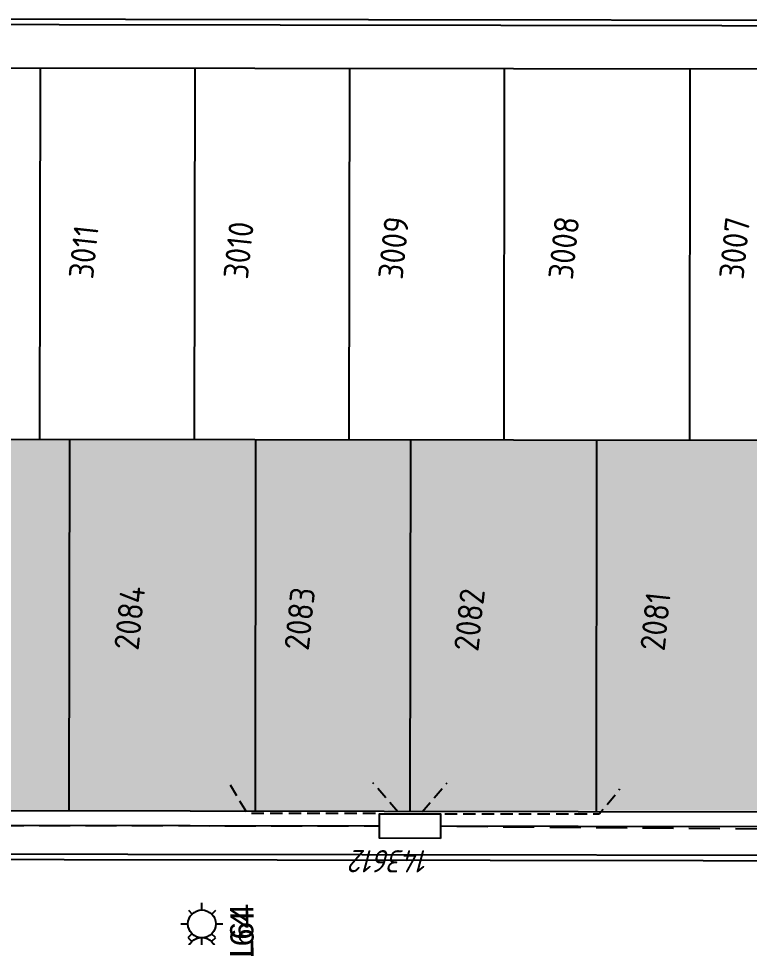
# Model space of a CAD drawing. Extents: x 294483 to 298631, y 6233899 to 6239242.
# Drawn here: x 296429.7 to 296488.8, y 6236632.6 to 6236706.9 of the extents above; entities that cross this region are included whole.
import ezdxf
from ezdxf.enums import TextEntityAlignment as Align

# ---------------------------------------------------------------- set-up
doc = ezdxf.new("R2010")
doc.units = 0
doc.linetypes.add('DASHED', pattern=[0.75, 0.5, -0.25])
doc.linetypes.add('Trench-Service', pattern=[1.5, 1, -0.5])
doc.layers.add('Cadastre Land Parcels_SP_EXT', color=9, linetype='Continuous', lineweight=5)
for name, color, linetype in [('Equip_SP_SL_NEW', 2, 'Continuous'), ('Mains_LV_NEW_T84', 2, 'Continuous'), ('Notes', 7, 'Continuous'), ('Notes_SL_MISC', 7, 'Continuous'), ('Services_SP_NEW_UG', 2, 'Trench-Service'), ('SupportsOH_SP_TR_HV_LV_SL_EXT', 7, 'Continuous'), ('SupportsUG_SP_LV_NEW', 2, 'Continuous'), ('Trench_SP_NEW', 2, 'Continuous')]:
    doc.layers.add(name, color=color, linetype=linetype)
doc.styles.add('ieISOCP', font='isocp.shx')
doc.styles.add('SL_LABEL', font='arial.ttf')
doc.styles.get("Standard").update_dxf_attribs({"font": 'isocp.shx'})
doc.linetypes.add('Cable New UG', pattern='A,7,-0.25,["x",Standard,S=2,R=0,X=0.2,Y=-0.8],-2.1', length=9.35)

# ---------------------------------------------------------------- blocks, each defined once
blk = doc.blocks.new('PILLAR_NEW')
for tag, height, flags, p in [('ASSET_NUM', 2.5, 8, (2, 4)), ('STREET_CODE', 0.2, 9, (1.5, 2)), ('OWNED_BY', 0.2, 9, (1.5, 1.8)), ('OPERATED_BY', 0.2, 9, (1.5, 1.6))]:
    blk.add_attdef(tag, text='', height=height, dxfattribs=dict(flags=flags)).set_placement(p, align=Align.MIDDLE_LEFT)
blk.add_wipeout([(-2.475, 0.99), (2.475, 0.99), (2.475, -0.99), (-2.475, -0.99)])
at = {"lineweight": -3}
blk.add_lwpolyline([(-2.475, 0.99), (2.475, 0.99), (2.475, -0.99), (-2.475, -0.99)], close=True, dxfattribs=at)
for tag, flags, p in [('MAINTAINED_BY', 9, (1.5, 1.4)), ('STATE', 9, (1.5, 1.2)), ('SUPPORT_TYPE', 9, (1.5, 1)), ('USAGE', 9, (1.5, 0.8)), ('SUBURB', 9, (1.5, 0.2)), ('STREETNAME', 9, (1.5, 0)), ('LEGEND', 9, (1.5, 0.6)), ('PARENT', 9, (1.5, 0.4)), ('Z', 1, (1.5, -0.6)), ('LOCATION', 9, (1.5, -0.2)), ('NOTES', 9, (1.5, -0.4))]:
    blk.add_attdef(tag, text='', height=0.2, dxfattribs=dict(flags=flags)).set_placement(p, align=Align.MIDDLE_LEFT)
blk = doc.blocks.new('*U29')
blk.add_line((0, 0), (0, 0))
for tag, p, flags in [('Z', (0, 0), 1), ('OPERATED_BY', (0, -9.607), 9)]:
    blk.add_attdef(tag, p, '', height=0.2, dxfattribs=dict(flags=flags))
at = {"style": 'SL_LABEL', "flags": 9}
blk.add_attdef('STREET_CODE', text='', height=0.2, dxfattribs=at).set_placement((0, -0.2), align=Align.MIDDLE_LEFT)
for tag, height, flags, p in [('CONSTRUCTED_VOLTAGE', 0.2, 9, (0, -0.4)), ('CONTROL_TYPE', 0.2, 9, (0, -0.6)), ('LANTERN_PURPOSE', 0.2, 9, (0, -0.8)), ('LANTERN_TYPE', 0.2, 9, (0, -1)), ('STATE', 0.2, 9, (0, -2)), ('NO_PHASES', 0.2, 9, (0, -1.2)), ('OPERATING_VOLTAGE', 0.2, 9, (0, -1.4)), ('ORIENTATION', 0.2, 9, (0, -1.6)), ('OWNED_BY', 0.2, 9, (0, -1.8)), ('LNUMBER', 2.5, 8, (1.2, -2.8)), ('USAGE', 0.2, 9, (0, -2.2)), ('CEXIST', 0.2, 9, (0, -2.4)), ('CNEW', 0.2, 9, (0, -2.6)), ('CNUMBER', 0.2, 9, (0, -2.8)), ('CREMOVE', 0.2, 9, (0, -3)), ('CREPLACE', 0.2, 9, (0, -3.2)), ('LKINGHEIGHT', 0.2, 9, (0, -3.4)), ('LBRACKET', 0.2, 9, (0, -3.6)), ('LBRACKETVOCAB', 0.2, 9, (0, -3.8)), ('LCATEGORY', 0.2, 9, (0, -4)), ('LCHARGE1', 0.2, 9, (0, -4.2)), ('LCHARGE1PERCENT', 0.2, 9, (0, -4.4)), ('LCHARGE2', 0.2, 9, (0, -4.6)), ('LCHARGE2PERCENT', 0.2, 9, (0, -4.8)), ('LCHARGE3', 0.2, 9, (0, -5)), ('LCHARGE3PERCENT', 0.2, 9, (0, -5.2)), ('LEXIST', 0.2, 9, (0, -5.4)), ('LLAMP', 0.2, 9, (0, -5.6)), ('LLAMPVOCAB', 0.2, 9, (0, -5.8)), ('LMAST', 0.2, 9, (0, -6)), ('LMASTVOCAB', 0.2, 9, (0, -6.2)), ('LNEW', 0.2, 9, (0, -6.4)), ('LANTNUMBER', 0.2, 9, (0, -6.6)), ('LOUTREACH', 0.2, 9, (0, -7)), ('LOUTREACHVOCAB', 0.2, 9, (0, -7.2)), ('LRATECODE', 0.2, 9, (0, -7.4)), ('LREMOVE', 0.2, 9, (0, -7.6)), ('LREPLACE', 0.2, 9, (0, -7.8)), ('LTYPE', 0.2, 9, (0, -8)), ('SUBURB', 0.2, 9, (0, -8.6)), ('STREETNAME', 0.2, 9, (0, -8.8)), ('LTYPEVOCAB', 0.2, 9, (0, -8.2)), ('LEGEND', 0.2, 9, (0, -8.4)), ('LOCATION', 0.2, 9, (0, -9)), ('NOTES', 0.2, 9, (0, -9.2)), ('MAINTAINED_BY', 0.2, 9, (0, -9.863))]:
    blk.add_attdef(tag, text='', height=height, dxfattribs=dict(flags=flags)).set_placement(p, align=Align.MIDDLE_LEFT)
at = {"color": 82, "lineweight": 25, "true_color": 0x23df20}
blk.add_wipeout([(0, 5.718), (-0.431, 5.655), (-0.855, 5.45), (-1.18, 5.144), (-1.354, 4.864), (-1.5, 4.218), (-1.332, 3.527), (-1.061, 3.157), (-0.611, 2.848), (0, 2.718), (0.665, 2.874), (1.06, 3.157), (1.353, 3.57), (1.5, 4.218), (1.393, 4.773), (1.06, 5.278), (0.638, 5.575)], dxfattribs=at)
for p, q in [((0, 5.718), (0, 6.468)), ((-1.459, 5.676), (-1.061, 5.278)), ((1.458, 5.676), (1.06, 5.278)), ((-2.25, 4.218), (-1.5, 4.218)), ((1.5, 4.218), (2.25, 4.218)), ((-1.459, 2.759), (-1.061, 3.157)), ((1.458, 2.759), (1.06, 3.157)), ((0, 0), (0, 2.721))]:
    blk.add_line(p, q)
blk.add_circle((0, 4.218), 1.5)
blk = doc.blocks.new('*U101')
blk.add_line((0, 0), (0, 0))
for tag, p, flags in [('Z', (0, 0), 1), ('OPERATED_BY', (0, -9.607), 9)]:
    blk.add_attdef(tag, p, '', height=0.2, dxfattribs=dict(flags=flags))
at = {"style": 'SL_LABEL', "flags": 9}
blk.add_attdef('STREET_CODE', text='', height=0.2, dxfattribs=at).set_placement((0, -0.2), align=Align.MIDDLE_LEFT)
for tag, height, flags, p in [('CONSTRUCTED_VOLTAGE', 0.2, 9, (0, -0.4)), ('CONTROL_TYPE', 0.2, 9, (0, -0.6)), ('LANTERN_PURPOSE', 0.2, 9, (0, -0.8)), ('LANTERN_TYPE', 0.2, 9, (0, -1)), ('STATE', 0.2, 9, (0, -2)), ('NO_PHASES', 0.2, 9, (0, -1.2)), ('OPERATING_VOLTAGE', 0.2, 9, (0, -1.4)), ('ORIENTATION', 0.2, 9, (0, -1.6)), ('OWNED_BY', 0.2, 9, (0, -1.8)), ('LNUMBER', 2.5, 8, (1.2, -2.8)), ('USAGE', 0.2, 9, (0, -2.2)), ('CEXIST', 0.2, 9, (0, -2.4)), ('CNEW', 0.2, 9, (0, -2.6)), ('CNUMBER', 0.2, 9, (0, -2.8)), ('CREMOVE', 0.2, 9, (0, -3)), ('CREPLACE', 0.2, 9, (0, -3.2)), ('LKINGHEIGHT', 0.2, 9, (0, -3.4)), ('LBRACKET', 0.2, 9, (0, -3.6)), ('LBRACKETVOCAB', 0.2, 9, (0, -3.8)), ('LCATEGORY', 0.2, 9, (0, -4)), ('LCHARGE1', 0.2, 9, (0, -4.2)), ('LCHARGE1PERCENT', 0.2, 9, (0, -4.4)), ('LCHARGE2', 0.2, 9, (0, -4.6)), ('LCHARGE2PERCENT', 0.2, 9, (0, -4.8)), ('LCHARGE3', 0.2, 9, (0, -5)), ('LCHARGE3PERCENT', 0.2, 9, (0, -5.2)), ('LEXIST', 0.2, 9, (0, -5.4)), ('LLAMP', 0.2, 9, (0, -5.6)), ('LLAMPVOCAB', 0.2, 9, (0, -5.8)), ('LMAST', 0.2, 9, (0, -6)), ('LMASTVOCAB', 0.2, 9, (0, -6.2)), ('LNEW', 0.2, 9, (0, -6.4)), ('LANTNUMBER', 0.2, 9, (0, -6.6)), ('LOUTREACH', 0.2, 9, (0, -7)), ('LOUTREACHVOCAB', 0.2, 9, (0, -7.2)), ('LRATECODE', 0.2, 9, (0, -7.4)), ('LREMOVE', 0.2, 9, (0, -7.6)), ('LREPLACE', 0.2, 9, (0, -7.8)), ('LTYPE', 0.2, 9, (0, -8)), ('SUBURB', 0.2, 9, (0, -8.6)), ('STREETNAME', 0.2, 9, (0, -8.8)), ('LTYPEVOCAB', 0.2, 9, (0, -8.2)), ('LEGEND', 0.2, 9, (0, -8.4)), ('LOCATION', 0.2, 9, (0, -9)), ('NOTES', 0.2, 9, (0, -9.2)), ('MAINTAINED_BY', 0.2, 9, (0, -9.863))]:
    blk.add_attdef(tag, text='', height=height, dxfattribs=dict(flags=flags)).set_placement(p, align=Align.MIDDLE_LEFT)
at = {"color": 82, "lineweight": 25, "true_color": 0x23df20}
blk.add_wipeout([(0, 5.718), (-0.431, 5.655), (-0.855, 5.45), (-1.18, 5.144), (-1.354, 4.864), (-1.5, 4.218), (-1.332, 3.527), (-1.061, 3.157), (-0.611, 2.848), (0, 2.718), (0.665, 2.874), (1.06, 3.157), (1.353, 3.57), (1.5, 4.218), (1.393, 4.773), (1.06, 5.278), (0.638, 5.575)], dxfattribs=at)
for p, q in [((0, 5.718), (0, 6.468)), ((-1.459, 5.676), (-1.061, 5.278)), ((1.458, 5.676), (1.06, 5.278)), ((-2.25, 4.218), (-1.5, 4.218)), ((1.5, 4.218), (2.25, 4.218)), ((-1.459, 2.759), (-1.061, 3.157)), ((1.458, 2.759), (1.06, 3.157)), ((0, 0), (0, 2.721))]:
    blk.add_line(p, q)
blk.add_circle((0, 4.218), 1.5)

msp = doc.modelspace()

# ---------------------------------------------------------------- hatches: boundary and pattern name
at = {"layer": 'Notes'}
h = msp.add_hatch(dxfattribs=at)
h.set_pattern_fill('DOTS', color=256)
h.paths.add_polyline_path([(296433.86749, 6236672.87481), (296403.95705, 6236672.91899), (296401.5409, 6236702.92259), (296380.67435, 6236702.95341), (296373.85123, 6236696.95764), (296373.66471, 6236672.89704), (296376.16201, 6236648.96002), (296382.81962, 6236642.95018), (296418.77319, 6236642.89707), (296569.9261, 6236642.87484), (296576.70064, 6236648.6638), (296578.96386, 6236672.66048)])
h.paths.add_polyline_path([(296424.62437, 6236655.66933), (296424.91239, 6236658.3336), (296423.61843, 6236658.47349), (296423.33041, 6236655.80921)], flags=16)

# ---------------------------------------------------------------- linework, layer by layer
at = {"layer": 'Cadastre Land Parcels_SP_EXT'}
for p, q in [((296575.75872, 6236702.66525), (296380.67435, 6236702.95341)), ((296431.45702, 6236672.87837), (296431.50133, 6236702.87834)), ((296443.95701, 6236672.8599), (296444.00132, 6236702.85987)), ((296456.45699, 6236672.84144), (296456.50131, 6236702.84141)), ((296468.95698, 6236672.82298), (296469.00129, 6236702.82294)), ((296483.95696, 6236672.80082), (296484.00128, 6236702.80079)), ((296578.96386, 6236672.66048), (296373.66481, 6236672.96374)), ((296433.82317, 6236642.87484), (296433.86749, 6236672.87481)), ((296448.87316, 6236642.85261), (296448.91747, 6236672.85258)), ((296461.37314, 6236642.83415), (296461.41746, 6236672.83411)), ((296476.42313, 6236642.81191), (296476.46744, 6236672.81188)), ((296382.81962, 6236642.95018), (296570.10904, 6236642.67353))]:
    msp.add_line(p, q, dxfattribs=at)
at = {"layer": 'Mains_LV_NEW_T84', "color": 170, "linetype": 'Cable New UG', "ltscale": 0.75}
msp.add_line((296380.56904, 6236641.7683), (296570.38799, 6236641.47312), dxfattribs=at)
at = {"layer": 'Notes'}
for p, q in [((296575.75872, 6236702.66525), (296380.67435, 6236702.95341)), ((296431.45702, 6236672.87837), (296431.50133, 6236702.87834)), ((296443.95701, 6236672.8599), (296444.00132, 6236702.85987)), ((296456.45699, 6236672.84144), (296456.50131, 6236702.84141)), ((296468.95698, 6236672.82298), (296469.00129, 6236702.82294)), ((296483.95696, 6236672.80082), (296484.00128, 6236702.80079)), ((296578.96386, 6236672.66048), (296373.66481, 6236672.96374)), ((296433.82317, 6236642.87484), (296433.86749, 6236672.87481)), ((296448.87316, 6236642.85261), (296448.91747, 6236672.85258)), ((296476.42313, 6236642.81191), (296476.46744, 6236672.81188))]:
    msp.add_line(p, q, dxfattribs=at)
at = {"layer": 'Notes', "color": 254, "true_color": 0xd1d1d1}
msp.add_lwpolyline([(296381.7306, 6236639.00177), (296571.11597, 6236638.72207, 0.38735648), (296580.53818, 6236647.28473), (296585.1589, 6236696.27797, 0.44159051), (296575.76461, 6236706.61528), (296379.46543, 6236706.90522, 0.37932916), (296370.07175, 6236698.60556, 0.00333761), (296369.51327, 6236693.78565, 0.05313534), (296369.4665, 6236675.14532), (296372.34529, 6236647.47391, 0.38374387)], format="xyb", close=True, dxfattribs=at)
at = {"layer": 'Notes', "color": 254, "true_color": 0xd1d1d1, "flags": 128}
msp.add_lwpolyline([(296381.73127, 6236639.45177), (296571.11664, 6236639.17207, 0.38735648), (296580.09017, 6236647.32699), (296584.71089, 6236696.32022, 0.44159051), (296575.76394, 6236706.16528), (296379.46477, 6236706.45523, 0.37932916), (296370.5184, 6236698.55078, 0.00333761), (296369.96062, 6236693.73684, 0.05313534), (296369.91409, 6236675.19189), (296372.79287, 6236647.52048, 0.38374387)], format="xyb", close=True, dxfattribs=at)
at = {"layer": 'Services_SP_NEW_UG', "flags": 128}
for points in [[(296461.36074, 6236641.63416), (296458.8872, 6236642.62782), (296458.88722, 6236642.63782), (296448.2201, 6236642.65357), (296446.70523, 6236645.16222)], [(296461.36074, 6236641.63416), (296458.36591, 6236645.13859)], [(296461.36074, 6236641.63416), (296464.3659, 6236645.12973)], [(296461.36074, 6236641.63416), (296463.8372, 6236642.62051), (296463.83721, 6236642.63051), (296476.65344, 6236642.61157), (296478.32514, 6236644.63921)]]:
    msp.add_lwpolyline(points, dxfattribs=at)
at = {"layer": 'Trench_SP_NEW', "color": 160, "linetype": 'DASHED', "ltscale": 5, "flags": 128}
msp.add_lwpolyline([(296382.65063, 6236641.46341), (296406.3608, 6236641.7154), (296461.3395, 6236641.64269), (296506.36871, 6236641.28268), (296518.93403, 6236641.55313), (296570.06606, 6236641.18813)], dxfattribs=at)

# ---------------------------------------------------------------- block references
at = {"layer": 'Equip_SP_SL_NEW', "linetype": 'Continuous'}
ref = msp.add_blockref('*U29', (296444.52819, 6236628.34401), dxfattribs=dict(at, xscale=0.7500000000000001, yscale=0.7500000000000001, zscale=0.7500000000000001, rotation=359.8307333742376))
ref.add_attrib('ASSET_NUM', 'L64', dxfattribs={"layer": 'SupportsOH_SP_TR_HV_LV_SL_EXT', "height": 1.875, "rotation": 90, "style": 'SL_LABEL'}).set_placement((296447.76445, 6236630.98336), align=Align.MIDDLE_LEFT)

# ---------------------------------------------------------------- texts
at = {"layer": 'Notes', "linetype": 'Continuous', "lineweight": 25, "style": 'ieISOCP'}
for s, p in [('3010', (296448.26159, 6236685.76393)), ('3009', (296460.76157, 6236685.74546)), ('3008', (296474.51156, 6236685.72515)), ('3007', (296488.30583, 6236685.76088)), ('3011', (296435.7616, 6236685.78239)), ('2084', (296439.42775, 6236655.77694)), ('2083', (296453.17774, 6236655.75663)), ('2082', (296466.88344, 6236655.68028)), ('2081', (296481.92771, 6236655.71416))]:
    msp.add_text(s, height=2, rotation=83.83, dxfattribs=at).set_placement(p)

# ---------------------------------------------------------------- next in the draw order: block references
at = {"layer": 'Notes_SL_MISC', "color": 2}
ref = msp.add_blockref('*U101', (296444.53475, 6236630.56482), dxfattribs=dict(at, xscale=0.7500000000000001, yscale=0.7500000000000001, zscale=0.7500000000000001, rotation=359.8307333742376))
ref.add_attrib('ASSET_NUM', 'L64', dxfattribs={"layer": 'SupportsOH_SP_TR_HV_LV_SL_EXT', "height": 1.875, "rotation": 90, "style": 'SL_LABEL'}).set_placement((296447.78995, 6236630.44759), align=Align.MIDDLE_LEFT)
at = {"layer": 'SupportsUG_SP_LV_NEW'}
ref = msp.add_blockref('PILLAR_NEW', (296461.36074, 6236641.63416), dxfattribs=dict(at, rotation=179.9153666746381))
ref.add_attrib('ASSET_NUM', '143612', dxfattribs={"height": 1.8, "rotation": 179.9153667, "oblique": 15}).set_placement((296459.80576, 6236638.79236), align=Align.MIDDLE_CENTER)

# ---------------------------------------------------------------- next in the draw order: linework, layer by layer
at = {"layer": 'Notes'}
for p, q in [((296461.37314, 6236642.83415), (296461.41746, 6236672.83411)), ((296382.81962, 6236642.95018), (296570.10904, 6236642.67353))]:
    msp.add_line(p, q, dxfattribs=at)

doc.saveas('drawing.dxf')
